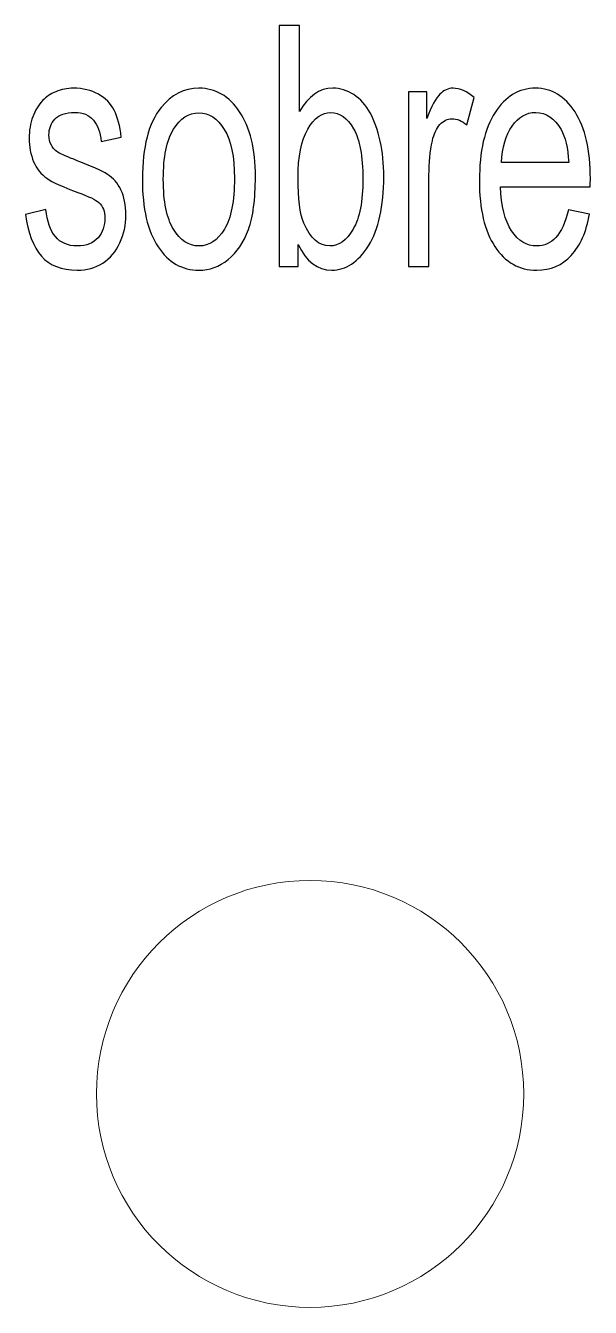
# Model space of a CAD drawing. Header units: millimetres. Extents: x -2444 to 3336, y -980 to 1690.
# Drawn here: x 317 to 394.5, y -456.8 to -280.7 of the extents above; entities that cross this region are included whole.
import ezdxf

# ---------------------------------------------------------------- set-up
doc = ezdxf.new("R2010")
doc.units = ezdxf.units.MM
doc.header["$MEASUREMENT"] = 0
doc.layers.add('Camada 1', color=7, linetype='Continuous')

msp = doc.modelspace()

# ---------------------------------------------------------------- linework, layer by layer
at = {"layer": 'Camada 1', "color": 250}
for points, knots in [([(354.3904, -313.7745), (354.3904, -313.7745), (351.7726, -313.7745), (351.7726, -313.7745), (351.7726, -313.7745), (351.7726, -313.7745), (351.7726, -280.6881), (351.7726, -280.6881), (351.7726, -280.6881), (351.7726, -280.6881), (354.5819, -280.6881), (354.5819, -280.6881), (354.5819, -280.6881), (354.5819, -280.6881), (354.5819, -292.4947), (354.5819, -292.4947), (354.5819, -292.4947), (355.7684, -290.3537), (357.2795, -289.2831), (359.1205, -289.2831), (359.1205, -289.2831), (360.1367, -289.2831), (361.1051, -289.5758), (362.0149, -290.1688), (362.0149, -290.1688), (362.9247, -290.7619), (363.6696, -291.6014), (364.2602, -292.6719), (364.2602, -292.6719), (364.8455, -293.7501), (365.3084, -295.044), (365.6382, -296.5612), (365.6382, -296.5612), (365.9734, -298.0708), (366.1384, -299.6958), (366.1384, -301.421), (366.1384, -301.421), (366.1384, -305.5183), (365.4361, -308.6914), (364.0367, -310.9249), (364.0367, -310.9249), (362.6321, -313.1661), (360.9508, -314.2828), (358.9874, -314.2828), (358.9874, -314.2828), (357.0347, -314.2828), (355.5024, -313.1045), (354.3904, -310.7554), (354.3904, -310.7554), (354.3904, -310.7554), (354.3904, -313.7745), (354.3904, -313.7745)], [0, 0, 0, 0, 0.07142857, 0.07142857, 0.07142857, 0.07142857, 0.14285714, 0.14285714, 0.14285714, 0.14285714, 0.21428571, 0.21428571, 0.21428571, 0.21428571, 0.28571429, 0.28571429, 0.28571429, 0.28571429, 0.35714286, 0.35714286, 0.35714286, 0.35714286, 0.42857143, 0.42857143, 0.42857143, 0.42857143, 0.5, 0.5, 0.5, 0.5, 0.57142857, 0.57142857, 0.57142857, 0.57142857, 0.64285714, 0.64285714, 0.64285714, 0.64285714, 0.71428571, 0.71428571, 0.71428571, 0.71428571, 0.78571429, 0.78571429, 0.78571429, 0.78571429, 0.85714286, 0.85714286, 0.85714286, 0.85714286, 1, 1, 1, 1]), ([(316.9699, -306.6119), (316.9699, -306.6119), (319.7474, -305.965), (319.7474, -305.965), (319.7474, -305.965), (319.9016, -307.5746), (320.338, -308.8069), (321.0509, -309.6695), (321.0509, -309.6695), (321.7639, -310.5244), (322.7642, -310.9557), (324.0412, -310.9557), (324.0412, -310.9557), (325.3341, -310.9557), (326.2918, -310.5783), (326.9197, -309.8158), (326.9197, -309.8158), (327.5422, -309.0611), (327.8561, -308.1677), (327.8561, -307.1434), (327.8561, -307.1434), (327.8561, -306.2269), (327.5741, -305.5029), (327.0154, -304.9792), (327.0154, -304.9792), (326.6217, -304.6172), (325.664, -304.1628), (324.1423, -303.6006), (324.1423, -303.6006), (322.0884, -302.8535), (320.6678, -302.2066), (319.8697, -301.6598), (319.8697, -301.6598), (319.077, -301.1052), (318.4757, -300.3505), (318.066, -299.3801), (318.066, -299.3801), (317.6563, -298.4173), (317.4488, -297.3468), (317.4488, -296.1762), (317.4488, -296.1762), (317.4488, -295.1056), (317.6191, -294.1198), (317.9543, -293.211), (317.9543, -293.211), (318.2948, -292.3022), (318.7524, -291.5474), (319.3324, -290.9467), (319.3324, -290.9467), (319.7686, -290.4846), (320.3646, -290.0918), (321.1148, -289.7684), (321.1148, -289.7684), (321.8703, -289.4449), (322.6737, -289.2831), (323.5357, -289.2831), (323.5357, -289.2831), (324.8339, -289.2831), (325.9726, -289.5527), (326.9516, -290.0995), (326.9516, -290.0995), (327.9359, -290.6386), (328.6595, -291.378), (329.1277, -292.3022), (329.1277, -292.3022), (329.5906, -293.2341), (329.9152, -294.4741), (330.0908, -296.0298), (330.0908, -296.0298), (330.0908, -296.0298), (327.3453, -296.5843), (327.3453, -296.5843), (327.3453, -296.5843), (327.2229, -295.3367), (326.8611, -294.3586), (326.2652, -293.6577), (326.2652, -293.6577), (325.6693, -292.9568), (324.8286, -292.6103), (323.7379, -292.6103), (323.7379, -292.6103), (322.4556, -292.6103), (321.5351, -292.9183), (320.9871, -293.5345), (320.9871, -293.5345), (320.439, -294.1506), (320.1624, -294.8746), (320.1624, -295.6986), (320.1624, -295.6986), (320.1624, -296.2224), (320.2741, -296.6999), (320.5029, -297.1235), (320.5029, -297.1235), (320.7317, -297.5548), (321.0882, -297.9167), (321.5777, -298.2017), (321.5777, -298.2017), (321.8597, -298.3557), (322.679, -298.7023), (324.0518, -299.2414), (324.0518, -299.2414), (326.0311, -300.0039), (327.4144, -300.6354), (328.2019, -301.1206), (328.2019, -301.1206), (328.9894, -301.6058), (329.6066, -302.3221), (330.0536, -303.2463), (330.0536, -303.2463), (330.5058, -304.1782), (330.7293, -305.3335), (330.7293, -306.7198), (330.7293, -306.7198), (330.7293, -308.0676), (330.4579, -309.3383), (329.9099, -310.5321), (329.9099, -310.5321), (329.3618, -311.7259), (328.5744, -312.6501), (327.5475, -313.3047), (327.5475, -313.3047), (326.5152, -313.9593), (325.3501, -314.2828), (324.0518, -314.2828), (324.0518, -314.2828), (321.9023, -314.2828), (320.2582, -313.6359), (319.1302, -312.3497), (319.1302, -312.3497), (318.0021, -311.0558), (317.2839, -309.1458), (316.9699, -306.6119)], [0, 0, 0, 0, 0.02941176, 0.02941176, 0.02941176, 0.02941176, 0.05882353, 0.05882353, 0.05882353, 0.05882353, 0.08823529, 0.08823529, 0.08823529, 0.08823529, 0.11764706, 0.11764706, 0.11764706, 0.11764706, 0.14705882, 0.14705882, 0.14705882, 0.14705882, 0.17647059, 0.17647059, 0.17647059, 0.17647059, 0.20588235, 0.20588235, 0.20588235, 0.20588235, 0.23529412, 0.23529412, 0.23529412, 0.23529412, 0.26470588, 0.26470588, 0.26470588, 0.26470588, 0.29411765, 0.29411765, 0.29411765, 0.29411765, 0.32352941, 0.32352941, 0.32352941, 0.32352941, 0.35294118, 0.35294118, 0.35294118, 0.35294118, 0.38235294, 0.38235294, 0.38235294, 0.38235294, 0.41176471, 0.41176471, 0.41176471, 0.41176471, 0.44117647, 0.44117647, 0.44117647, 0.44117647, 0.47058824, 0.47058824, 0.47058824, 0.47058824, 0.5, 0.5, 0.5, 0.5, 0.52941176, 0.52941176, 0.52941176, 0.52941176, 0.55882353, 0.55882353, 0.55882353, 0.55882353, 0.58823529, 0.58823529, 0.58823529, 0.58823529, 0.61764706, 0.61764706, 0.61764706, 0.61764706, 0.64705882, 0.64705882, 0.64705882, 0.64705882, 0.67647059, 0.67647059, 0.67647059, 0.67647059, 0.70588235, 0.70588235, 0.70588235, 0.70588235, 0.73529412, 0.73529412, 0.73529412, 0.73529412, 0.76470588, 0.76470588, 0.76470588, 0.76470588, 0.79411765, 0.79411765, 0.79411765, 0.79411765, 0.82352941, 0.82352941, 0.82352941, 0.82352941, 0.85294118, 0.85294118, 0.85294118, 0.85294118, 0.88235294, 0.88235294, 0.88235294, 0.88235294, 0.91176471, 0.91176471, 0.91176471, 0.91176471, 0.94117647, 0.94117647, 0.94117647, 0.94117647, 1, 1, 1, 1]), ([(332.9959, -301.783), (332.9959, -297.3545), (333.8472, -294.0736), (335.5551, -291.9402), (335.5551, -291.9402), (336.9758, -290.1688), (338.7156, -289.2831), (340.7641, -289.2831), (340.7641, -289.2831), (343.036, -289.2831), (344.8983, -290.3614), (346.3455, -292.5179), (346.3455, -292.5179), (347.7874, -294.6666), (348.511, -297.6472), (348.511, -301.4441), (348.511, -301.4441), (348.511, -304.5248), (348.1917, -306.9431), (347.5533, -308.7068), (347.5533, -308.7068), (346.9148, -310.4705), (345.9837, -311.8414), (344.76, -312.8195), (344.76, -312.8195), (343.5415, -313.7976), (342.206, -314.2828), (340.7641, -314.2828), (340.7641, -314.2828), (338.4443, -314.2828), (336.5714, -313.2123), (335.1401, -311.0635), (335.1401, -311.0635), (333.7089, -308.9147), (332.9959, -305.8187), (332.9959, -301.783)], [0, 0, 0, 0, 0.1, 0.1, 0.1, 0.1, 0.2, 0.2, 0.2, 0.2, 0.3, 0.3, 0.3, 0.3, 0.4, 0.4, 0.4, 0.4, 0.5, 0.5, 0.5, 0.5, 0.6, 0.6, 0.6, 0.6, 0.7, 0.7, 0.7, 0.7, 0.8, 0.8, 0.8, 0.8, 1, 1, 1, 1]), ([(369.5277, -313.7745), (369.5277, -313.7745), (369.5277, -289.7915), (369.5277, -289.7915), (369.5277, -289.7915), (369.5277, -289.7915), (372.0497, -289.7915), (372.0497, -289.7915), (372.0497, -289.7915), (372.0497, -289.7915), (372.0497, -293.4652), (372.0497, -293.4652), (372.0497, -293.4652), (372.6935, -291.7631), (373.2894, -290.6386), (373.8374, -290.0995), (373.8374, -290.0995), (374.3855, -289.5527), (374.9867, -289.2831), (375.6412, -289.2831), (375.6412, -289.2831), (376.5882, -289.2831), (377.5513, -289.7144), (378.5303, -290.5693), (378.5303, -290.5693), (378.5303, -290.5693), (377.53, -294.32), (377.53, -294.32), (377.53, -294.32), (376.849, -293.7655), (376.1679, -293.4883), (375.4868, -293.4883), (375.4868, -293.4883), (374.8749, -293.4883), (374.327, -293.7578), (373.8427, -294.2892), (373.8427, -294.2892), (373.3586, -294.8207), (373.0128, -295.56), (372.8052, -296.5073), (372.8052, -296.5073), (372.4913, -297.9475), (372.337, -299.5264), (372.337, -301.2439), (372.337, -301.2439), (372.337, -301.2439), (372.337, -313.7745), (372.337, -313.7745), (372.337, -313.7745), (372.337, -313.7745), (369.5277, -313.7745), (369.5277, -313.7745)], [0, 0, 0, 0, 0.07142857, 0.07142857, 0.07142857, 0.07142857, 0.14285714, 0.14285714, 0.14285714, 0.14285714, 0.21428571, 0.21428571, 0.21428571, 0.21428571, 0.28571429, 0.28571429, 0.28571429, 0.28571429, 0.35714286, 0.35714286, 0.35714286, 0.35714286, 0.42857143, 0.42857143, 0.42857143, 0.42857143, 0.5, 0.5, 0.5, 0.5, 0.57142857, 0.57142857, 0.57142857, 0.57142857, 0.64285714, 0.64285714, 0.64285714, 0.64285714, 0.71428571, 0.71428571, 0.71428571, 0.71428571, 0.78571429, 0.78571429, 0.78571429, 0.78571429, 0.85714286, 0.85714286, 0.85714286, 0.85714286, 1, 1, 1, 1]), ([(391.4915, -306.0112), (391.4915, -306.0112), (394.3966, -306.5657), (394.3966, -306.5657), (394.3966, -306.5657), (393.9443, -309.0072), (393.0984, -310.9095), (391.864, -312.2573), (391.864, -312.2573), (390.6296, -313.6051), (389.0546, -314.2828), (387.1339, -314.2828), (387.1339, -314.2828), (384.7183, -314.2828), (382.8028, -313.2046), (381.3875, -311.0481), (381.3875, -311.0481), (379.9722, -308.8993), (379.2646, -305.8726), (379.2646, -301.9832), (379.2646, -301.9832), (379.2646, -297.9629), (379.9775, -294.8361), (381.4088, -292.618), (381.4088, -292.618), (382.8401, -290.3922), (384.697, -289.2831), (386.9795, -289.2831), (386.9795, -289.2831), (389.1876, -289.2831), (390.9914, -290.3691), (392.3907, -292.5487), (392.3907, -292.5487), (393.7901, -294.7282), (394.4924, -297.7935), (394.4924, -301.7445), (394.4924, -301.7445), (394.4924, -301.9832), (394.4871, -302.3452), (394.4764, -302.8227), (394.4764, -302.8227), (394.4764, -302.8227), (382.1377, -302.8227), (382.1377, -302.8227), (382.1377, -302.8227), (382.2441, -305.449), (382.7549, -307.4668), (383.6808, -308.8608), (383.6808, -308.8608), (384.6012, -310.2548), (385.7558, -310.9557), (387.1339, -310.9557), (387.1339, -310.9557), (388.1608, -310.9557), (389.0387, -310.5629), (389.7623, -309.7773), (389.7623, -309.7773), (390.4912, -308.9918), (391.0658, -307.7364), (391.4915, -306.0112)], [0, 0, 0, 0, 0.0625, 0.0625, 0.0625, 0.0625, 0.125, 0.125, 0.125, 0.125, 0.1875, 0.1875, 0.1875, 0.1875, 0.25, 0.25, 0.25, 0.25, 0.3125, 0.3125, 0.3125, 0.3125, 0.375, 0.375, 0.375, 0.375, 0.4375, 0.4375, 0.4375, 0.4375, 0.5, 0.5, 0.5, 0.5, 0.5625, 0.5625, 0.5625, 0.5625, 0.625, 0.625, 0.625, 0.625, 0.6875, 0.6875, 0.6875, 0.6875, 0.75, 0.75, 0.75, 0.75, 0.8125, 0.8125, 0.8125, 0.8125, 0.875, 0.875, 0.875, 0.875, 1, 1, 1, 1]), ([(335.869, -301.7907), (335.869, -304.856), (336.332, -307.1511), (337.2578, -308.6683), (337.2578, -308.6683), (338.1889, -310.1932), (339.3541, -310.9557), (340.7641, -310.9557), (340.7641, -310.9557), (342.1581, -310.9557), (343.318, -310.1932), (344.2491, -308.6606), (344.2491, -308.6606), (345.1749, -307.1279), (345.6378, -304.7943), (345.6378, -301.6598), (345.6378, -301.6598), (345.6378, -298.7023), (345.1696, -296.4611), (344.2385, -294.9439), (344.2385, -294.9439), (343.3074, -293.419), (342.1475, -292.6565), (340.7641, -292.6565), (340.7641, -292.6565), (339.3541, -292.6565), (338.1889, -293.4112), (337.2578, -294.9285), (337.2578, -294.9285), (336.332, -296.4457), (335.869, -298.7331), (335.869, -301.7907)], [0, 0, 0, 0, 0.11111111, 0.11111111, 0.11111111, 0.11111111, 0.22222222, 0.22222222, 0.22222222, 0.22222222, 0.33333333, 0.33333333, 0.33333333, 0.33333333, 0.44444444, 0.44444444, 0.44444444, 0.44444444, 0.55555556, 0.55555556, 0.55555556, 0.55555556, 0.66666667, 0.66666667, 0.66666667, 0.66666667, 0.77777778, 0.77777778, 0.77777778, 0.77777778, 1, 1, 1, 1]), ([(354.3584, -301.6058), (354.3584, -304.4709), (354.6298, -306.5426), (355.1672, -307.8211), (355.1672, -307.8211), (356.0504, -309.9083), (357.2422, -310.9557), (358.748, -310.9557), (358.748, -310.9557), (359.9771, -310.9557), (361.0359, -310.1855), (361.9245, -308.6452), (361.9245, -308.6452), (362.8184, -307.1048), (363.2653, -304.8097), (363.2653, -301.7599), (363.2653, -301.7599), (363.2653, -298.633), (362.8396, -296.3302), (361.983, -294.8438), (361.983, -294.8438), (361.1263, -293.3573), (360.0888, -292.6103), (358.8757, -292.6103), (358.8757, -292.6103), (357.6466, -292.6103), (356.5878, -293.3804), (355.6992, -294.9208), (355.6992, -294.9208), (354.8054, -296.4611), (354.3584, -298.6869), (354.3584, -301.6058)], [0, 0, 0, 0, 0.11111111, 0.11111111, 0.11111111, 0.11111111, 0.22222222, 0.22222222, 0.22222222, 0.22222222, 0.33333333, 0.33333333, 0.33333333, 0.33333333, 0.44444444, 0.44444444, 0.44444444, 0.44444444, 0.55555556, 0.55555556, 0.55555556, 0.55555556, 0.66666667, 0.66666667, 0.66666667, 0.66666667, 0.77777778, 0.77777778, 0.77777778, 0.77777778, 1, 1, 1, 1]), ([(382.2973, -299.4956), (382.2973, -299.4956), (391.5235, -299.4956), (391.5235, -299.4956), (391.5235, -299.4956), (391.401, -297.4777), (391.0446, -295.9682), (390.4646, -294.9593), (390.4646, -294.9593), (389.576, -293.3958), (388.4162, -292.6103), (386.9955, -292.6103), (386.9955, -292.6103), (385.7079, -292.6103), (384.6278, -293.2341), (383.7499, -294.4818), (383.7499, -294.4818), (382.8773, -295.7295), (382.3932, -297.4007), (382.2973, -299.4956)], [0, 0, 0, 0, 0.16666667, 0.16666667, 0.16666667, 0.16666667, 0.33333333, 0.33333333, 0.33333333, 0.33333333, 0.5, 0.5, 0.5, 0.5, 0.66666667, 0.66666667, 0.66666667, 0.66666667, 1, 1, 1, 1])]:
    msp.add_open_spline(points, degree=3, knots=knots, dxfattribs=at)
at = {"layer": 'Camada 1', "color": 250, "lineweight": 9}
for points in [[(326.6961, -427.4353), (326.6961, -443.632), (339.8262, -456.7621), (356.023, -456.7621), (356.023, -456.7621), (372.2199, -456.7622), (385.35, -443.6321), (385.35, -427.4353), (385.35, -427.4353), (385.3501, -411.2385), (372.22, -398.1084), (356.0232, -398.1084), (356.0232, -398.1084), (339.8263, -398.1083), (326.6961, -411.2384), (326.6961, -427.4353)], [(326.6961, -427.4353), (326.6961, -443.632), (339.8262, -456.7621), (356.023, -456.7621), (356.023, -456.7621), (372.2199, -456.7622), (385.35, -443.6321), (385.3501, -427.4353), (385.3501, -427.4353), (385.3501, -411.2385), (372.22, -398.1084), (356.0232, -398.1084), (356.0232, -398.1084), (339.8263, -398.1083), (326.6961, -411.2384), (326.6961, -427.4353)], [(326.6961, -427.4353), (326.6961, -443.632), (339.8262, -456.7621), (356.023, -456.7621), (356.023, -456.7621), (372.2199, -456.7622), (385.35, -443.6321), (385.3501, -427.4353), (385.3501, -427.4353), (385.3501, -411.2385), (372.22, -398.1084), (356.0232, -398.1084), (356.0232, -398.1084), (339.8263, -398.1083), (326.6961, -411.2384), (326.6961, -427.4353)], [(326.6961, -427.4353), (326.6961, -443.632), (339.8262, -456.7621), (356.023, -456.7621), (356.023, -456.7621), (372.2199, -456.7622), (385.35, -443.6321), (385.3501, -427.4353), (385.3501, -427.4353), (385.3501, -411.2385), (372.22, -398.1084), (356.0232, -398.1084), (356.0232, -398.1084), (339.8263, -398.1083), (326.6961, -411.2384), (326.6961, -427.4353)], [(326.6961, -427.4353), (326.6961, -443.632), (339.8262, -456.7621), (356.023, -456.7621), (356.023, -456.7621), (372.2199, -456.7622), (385.35, -443.6321), (385.3501, -427.4353), (385.3501, -427.4353), (385.3501, -411.2385), (372.22, -398.1084), (356.0232, -398.1084), (356.0232, -398.1084), (339.8263, -398.1083), (326.6961, -411.2384), (326.6961, -427.4353)], [(326.6961, -427.4353), (326.6961, -443.632), (339.8262, -456.7621), (356.023, -456.7621), (356.023, -456.7621), (372.2199, -456.7622), (385.35, -443.6321), (385.3501, -427.4353), (385.3501, -427.4353), (385.3501, -411.2385), (372.22, -398.1084), (356.0232, -398.1084), (356.0232, -398.1084), (339.8263, -398.1083), (326.6961, -411.2384), (326.6961, -427.4353)], [(326.6961, -427.4353), (326.6961, -443.632), (339.8262, -456.7621), (356.023, -456.7621), (356.023, -456.7621), (372.2199, -456.7622), (385.35, -443.6321), (385.3501, -427.4353), (385.3501, -427.4353), (385.3501, -411.2385), (372.22, -398.1084), (356.0232, -398.1084), (356.0232, -398.1084), (339.8263, -398.1083), (326.6961, -411.2384), (326.6961, -427.4353)], [(326.6961, -427.4353), (326.6961, -443.632), (339.8262, -456.7621), (356.023, -456.7621), (356.023, -456.7621), (372.2199, -456.7622), (385.35, -443.6321), (385.3501, -427.4353), (385.3501, -427.4353), (385.3501, -411.2385), (372.22, -398.1084), (356.0232, -398.1084), (356.0232, -398.1084), (339.8263, -398.1083), (326.6961, -411.2384), (326.6961, -427.4353)], [(326.6961, -427.4353), (326.6961, -443.632), (339.8262, -456.7621), (356.023, -456.7621), (356.023, -456.7621), (372.2199, -456.7622), (385.35, -443.6321), (385.3501, -427.4353), (385.3501, -427.4353), (385.3501, -411.2385), (372.22, -398.1084), (356.0232, -398.1084), (356.0232, -398.1084), (339.8263, -398.1083), (326.6961, -411.2384), (326.6961, -427.4353)], [(326.6961, -427.4353), (326.6961, -443.632), (339.8262, -456.7621), (356.023, -456.7621), (356.023, -456.7621), (372.2199, -456.7622), (385.35, -443.6321), (385.3501, -427.4353), (385.3501, -427.4353), (385.3501, -411.2385), (372.22, -398.1084), (356.0232, -398.1084), (356.0232, -398.1084), (339.8263, -398.1083), (326.6961, -411.2384), (326.6961, -427.4353)], [(326.6961, -427.4353), (326.6961, -443.632), (339.8262, -456.7621), (356.023, -456.7621), (356.023, -456.7621), (372.2199, -456.7622), (385.35, -443.6321), (385.3501, -427.4353), (385.3501, -427.4353), (385.3501, -411.2385), (372.22, -398.1084), (356.0232, -398.1084), (356.0232, -398.1084), (339.8263, -398.1083), (326.6961, -411.2384), (326.6961, -427.4353)], [(326.6961, -427.4353), (326.6961, -443.632), (339.8262, -456.7621), (356.023, -456.7621), (356.023, -456.7621), (372.2199, -456.7622), (385.35, -443.6321), (385.3501, -427.4353), (385.3501, -427.4353), (385.3501, -411.2385), (372.22, -398.1084), (356.0232, -398.1084), (356.0232, -398.1084), (339.8263, -398.1083), (326.6961, -411.2384), (326.6961, -427.4353)], [(326.6961, -427.4353), (326.6961, -443.632), (339.8262, -456.7621), (356.023, -456.7621), (356.023, -456.7621), (372.2199, -456.7622), (385.35, -443.6321), (385.3501, -427.4353), (385.3501, -427.4353), (385.3501, -411.2385), (372.22, -398.1084), (356.0232, -398.1084), (356.0232, -398.1084), (339.8263, -398.1083), (326.6961, -411.2384), (326.6961, -427.4353)], [(326.6961, -427.4353), (326.6961, -443.632), (339.8262, -456.7621), (356.023, -456.7621), (356.023, -456.7621), (372.2199, -456.7622), (385.35, -443.6321), (385.3501, -427.4353), (385.3501, -427.4353), (385.3501, -411.2385), (372.22, -398.1084), (356.0232, -398.1084), (356.0232, -398.1084), (339.8263, -398.1083), (326.6961, -411.2384), (326.6961, -427.4353)], [(326.6961, -427.4353), (326.6961, -443.632), (339.8262, -456.7621), (356.023, -456.7621), (356.023, -456.7621), (372.2199, -456.7622), (385.35, -443.6321), (385.3501, -427.4353), (385.3501, -427.4353), (385.3501, -411.2385), (372.22, -398.1084), (356.0232, -398.1084), (356.0232, -398.1084), (339.8263, -398.1083), (326.6961, -411.2384), (326.6961, -427.4353)], [(326.6961, -427.4353), (326.6961, -443.632), (339.8262, -456.7621), (356.023, -456.7621), (356.023, -456.7621), (372.2199, -456.7622), (385.35, -443.6321), (385.3501, -427.4353), (385.3501, -427.4353), (385.3501, -411.2385), (372.22, -398.1084), (356.0232, -398.1084), (356.0232, -398.1084), (339.8263, -398.1083), (326.6961, -411.2384), (326.6961, -427.4353)], [(326.6961, -427.4353), (326.6961, -443.632), (339.8262, -456.7621), (356.023, -456.7621), (356.023, -456.7621), (372.2199, -456.7622), (385.35, -443.6321), (385.3501, -427.4353), (385.3501, -427.4353), (385.3501, -411.2385), (372.22, -398.1084), (356.0232, -398.1084), (356.0232, -398.1084), (339.8263, -398.1083), (326.6961, -411.2384), (326.6961, -427.4353)], [(326.6961, -427.4353), (326.6961, -443.632), (339.8262, -456.7621), (356.023, -456.7621), (356.023, -456.7621), (372.2199, -456.7622), (385.35, -443.6321), (385.3501, -427.4353), (385.3501, -427.4353), (385.3501, -411.2385), (372.22, -398.1084), (356.0232, -398.1084), (356.0232, -398.1084), (339.8263, -398.1083), (326.6961, -411.2384), (326.6961, -427.4353)], [(326.6961, -427.4353), (326.6961, -443.632), (339.8262, -456.7621), (356.023, -456.7621), (356.023, -456.7621), (372.2199, -456.7622), (385.35, -443.6321), (385.3501, -427.4353), (385.3501, -427.4353), (385.3501, -411.2385), (372.22, -398.1084), (356.0232, -398.1084), (356.0232, -398.1084), (339.8263, -398.1083), (326.6961, -411.2384), (326.6961, -427.4353)], [(326.6961, -427.4353), (326.6961, -443.632), (339.8262, -456.7621), (356.023, -456.7621), (356.023, -456.7621), (372.2199, -456.7622), (385.35, -443.6321), (385.3501, -427.4353), (385.3501, -427.4353), (385.3501, -411.2385), (372.22, -398.1084), (356.0232, -398.1084), (356.0232, -398.1084), (339.8263, -398.1083), (326.6961, -411.2384), (326.6961, -427.4353)], [(326.6961, -427.4353), (326.6961, -443.632), (339.8262, -456.7621), (356.023, -456.7621), (356.023, -456.7621), (372.2199, -456.7622), (385.35, -443.6321), (385.3501, -427.4353), (385.3501, -427.4353), (385.3501, -411.2385), (372.22, -398.1084), (356.0232, -398.1084), (356.0232, -398.1084), (339.8263, -398.1083), (326.6961, -411.2384), (326.6961, -427.4353)]]:
    msp.add_open_spline(points, degree=3, knots=[0, 0, 0, 0, 0.2, 0.2, 0.2, 0.2, 0.4, 0.4, 0.4, 0.4, 0.6, 0.6, 0.6, 0.6, 1, 1, 1, 1], dxfattribs=at)
for points in [[(356.0232, -398.1084), (356.0232, -398.1084), (356.0232, -398.1084), (356.0232, -398.1084)], [(326.6961, -427.4353), (326.6961, -427.4353), (326.6961, -427.4353), (326.6961, -427.4353)], [(326.6961, -427.4353), (326.6961, -427.4353), (326.6961, -427.4353), (326.6961, -427.4353)], [(385.35, -427.4353), (385.35, -427.4353), (385.3501, -427.4353), (385.3501, -427.4353)], [(356.023, -456.7621), (356.023, -456.7621), (356.023, -456.7621), (356.023, -456.7621)]]:
    msp.add_open_spline(points, degree=3, dxfattribs=at)

doc.saveas('drawing.dxf')
